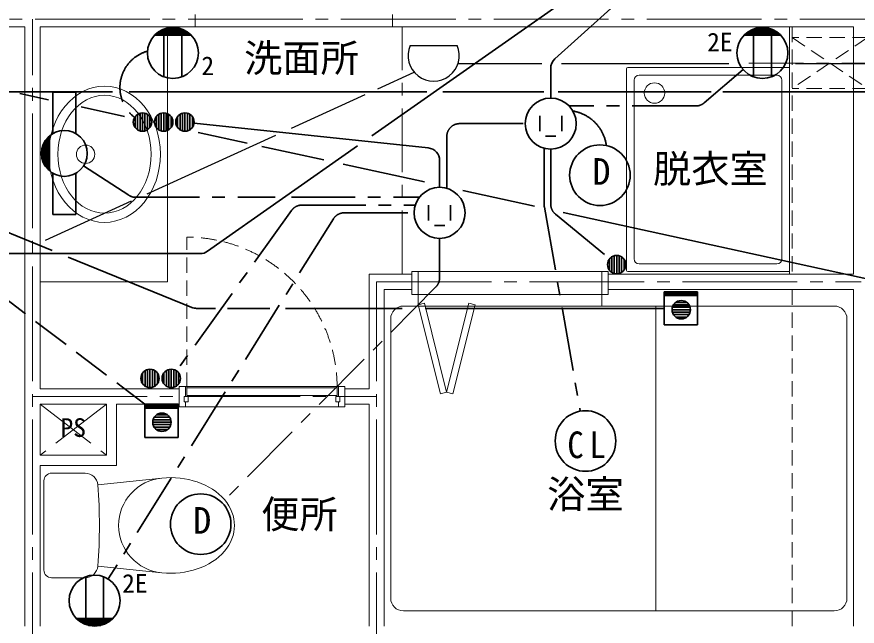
# Model space of a CAD drawing. Units: millimetres at full size, sheet at 1:50; details may follow other scales. Extents: x -9674 to 9699, y -6794 to 6791.
# Drawn here: x -1414 to 1882, y -2247 to 142 of the extents above; entities that cross this region are included whole.
import ezdxf
from ezdxf.enums import TextEntityAlignment as Align

# ---------------------------------------------------------------- set-up
doc = ezdxf.new("R2010")
doc.units = ezdxf.units.MM
doc.header["$LTSCALE"] = 50
for name, pattern in [('CHAIN1', [8, 5, -1, 1, -1]), ('CHAIN2', [12, 9, -1, 1, -1]), ('DASHED1', [1.8, 1.2, -0.6]), ('DASHED3', [4, 3, -1])]:
    doc.linetypes.add(name, pattern=pattern)
for name, color, linetype, lineweight in [('1-0_芯', 134, 'CHAIN2', 9), ('1-2_間仕切', 134, 'Continuous', 9), ('1-3_建具', 134, 'Continuous', 9), ('1-5_設備', 134, 'Continuous', 9), ('1-7_その他', 134, 'DASHED1', 9), ('1-C_梁', 134, 'DASHED1', 9), ('1-D_記号', 134, 'CHAIN1', 9), ('2-0_芯', 2, 'Continuous', 35), ('2-E', 2, 'Continuous', 35), ('3-3', 1, 'Continuous', 25), ('3-E', 3, 'Continuous', 35)]:
    doc.layers.add(name, color=color, linetype=linetype, lineweight=lineweight)
doc.layers.add('1-A_文字', color=134, linetype='Continuous')
doc.styles.add('ＭＳ ゴシック', font='')
doc.styles.get('ＭＳ ゴシック').set_extended_font_data('MS Gothic')

msp = doc.modelspace()

# ---------------------------------------------------------------- linework, layer by layer
at = {"layer": '1-0_芯'}
for p, q in [((-8542.71, 132.91), (8067.29, 132.91)), ((-1352.71, -3087.09), (-1352.71, 132.91)), ((-2.71, -897.09), (1897.29, -897.09)), ((-2.71, -3087.09), (-2.71, -897.09)), ((-1352.71, -1347.09), (-2.71, -1347.09))]:
    msp.add_line(p, q, dxfattribs=at)
at = {"layer": '1-2_間仕切'}
for p, q in [((-715.21, 150.41), (-715.21, 102.91)), ((59.79, 150.41), (59.79, 102.91)), ((-2392.71, 102.91), (-1382.71, 102.91)), ((-1382.71, -2247.09), (-1382.71, 102.91)), ((-1322.71, -1317.09), (-1322.71, 102.91)), ((-1322.71, 102.91), (-715.21, 102.91)), ((59.79, 102.91), (1867.29, 102.91)), ((1867.29, 102.91), (1867.29, -867.09)), ((-32.71, -1317.09), (-32.71, -867.09)), ((-32.71, -867.09), (135.29, -867.09)), ((905.29, -867.09), (1867.29, -867.09)), ((27.29, -2247.09), (27.29, -927.09)), ((27.29, -927.09), (135.29, -927.09)), ((905.29, -927.09), (1867.29, -927.09)), ((1867.29, -927.09), (1867.29, -2247.09)), ((-1322.71, -1317.09), (-777.71, -1317.09)), ((-152.71, -1307.09), (-752.71, -1307.09)), ((-127.71, -1317.09), (-32.71, -1317.09)), ((-1322.71, -1577.09), (-1322.71, -1377.09)), ((-1322.71, -1377.09), (-1062.71, -1377.09)), ((-1062.71, -1577.09), (-1062.71, -1377.09)), ((-1022.71, -1617.09), (-1022.71, -1377.09)), ((-1022.71, -1377.09), (-777.71, -1377.09)), ((-127.71, -1377.09), (-32.71, -1377.09)), ((-32.71, -2247.09), (-32.71, -1377.09)), ((-1062.71, -1577.09), (-1322.71, -1577.09)), ((-1022.71, -1617.09), (-1322.71, -1617.09)), ((-1322.71, -2247.09), (-1322.71, -1617.09))]:
    msp.add_line(p, q, dxfattribs=at)
at = {"layer": '1-3_建具'}
for p, q in [((59.79, 102.91), (-715.21, 102.91)), ((135.29, -947.09), (135.29, -857.09)), ((160.29, -857.09), (135.29, -857.09)), ((160.29, -857.09), (160.29, -947.09)), ((880.29, -857.09), (160.29, -857.09)), ((880.29, -947.09), (880.29, -857.09)), ((905.29, -857.09), (880.29, -857.09)), ((905.29, -857.09), (905.29, -947.09)), ((160.29, -947.09), (135.29, -947.09)), ((880.29, -947.09), (160.29, -947.09)), ((905.29, -947.09), (880.29, -947.09)), ((184.54, -981.02), (160.29, -987.09)), ((271.85, -1330.27), (184.54, -981.02)), ((271.85, -1330.27), (359.17, -981.02)), ((359.17, -981.02), (383.42, -987.09)), ((-777.71, -1307.09), (-777.71, -1387.09)), ((-752.71, -1307.09), (-777.71, -1307.09)), ((-752.71, -1347.09), (-752.71, -1307.09)), ((-747.71, -1342.09), (-747.71, -1312.09)), ((-747.71, -1312.09), (-157.71, -1312.09)), ((-157.71, -1312.09), (-157.71, -1342.09)), ((-127.71, -1307.09), (-152.71, -1307.09)), ((-152.71, -1347.09), (-152.71, -1307.09)), ((-127.71, -1307.09), (-127.71, -1387.09)), ((-757.71, -1347.09), (-757.71, -1367.09)), ((-742.71, -1347.09), (-757.71, -1347.09)), ((-157.71, -1342.09), (-747.71, -1342.09)), ((-742.71, -1367.09), (-742.71, -1347.09)), ((-162.71, -1347.09), (-162.71, -1367.09)), ((271.85, -1330.27), (247.6, -1336.34)), ((271.85, -1330.27), (296.11, -1336.34)), ((-757.71, -1367.09), (-742.71, -1367.09)), ((-752.71, -1387.09), (-752.71, -1367.09)), ((-162.71, -1367.09), (-147.71, -1367.09)), ((-152.71, -1387.09), (-152.71, -1367.09)), ((-752.71, -1387.09), (-777.71, -1387.09)), ((-752.71, -1387.09), (-152.71, -1387.09)), ((-127.71, -1387.09), (-152.71, -1387.09))]:
    msp.add_line(p, q, dxfattribs=at)
at = {"layer": '1-3_建具', "linetype": 'DASHED1'}
msp.add_line((-747.71, -1312.09), (-747.71, -722.09), dxfattribs=at)
at = {"layer": '1-3_建具'}
msp.add_lwpolyline([(-147.71, -1367.09), (-147.71, -1347.09), (-162.71, -1347.09)], dxfattribs=at)
at = {"layer": '1-3_建具', "linetype": 'DASHED1'}
msp.add_arc((-747.71, -1312.09), 590, 0, 90, dxfattribs=at)
at = {"layer": '1-5_設備'}
for p, q in [((1617.29, 102.91), (1617.29, -867.09)), ((977.29, -852.09), (977.29, -62.09)), ((982.29, -57.09), (1617.29, -57.09)), ((1027.29, -87.09), (1567.29, -87.09)), ((1007.29, -807.09), (1007.29, -107.09)), ((1587.29, -807.09), (1587.29, -107.09)), ((1617.29, -857.09), (982.29, -857.09)), ((1567.29, -827.09), (1027.29, -827.09)), ((160.29, -947.09), (160.29, -992.09)), ((880.29, -947.09), (880.29, -992.09)), ((160.29, -987.09), (247.6, -1336.34)), ((383.42, -987.09), (296.11, -1336.34)), ((102.29, -992.09), (1792.29, -992.09)), ((1092.29, -992.09), (1092.29, -2187.09)), ((52.29, -1042.09), (52.29, -2137.09)), ((1842.29, -2137.09), (1842.29, -1042.09)), ((-1277.71, -1647.09), (-1146.47, -1647.09)), ((-1307.71, -1677.09), (-1307.71, -2027.09)), ((-1096.63, -1693.09), (-845.56, -1666.44)), ((-1096.63, -2011.08), (-845.56, -2037.74)), ((-1277.71, -2057.09), (-1146.47, -2057.09)), ((1792.29, -2187.09), (102.29, -2187.09))]:
    msp.add_line(p, q, dxfattribs=at)
msp.add_lwpolyline([(-1322.71, -897.09), (-822.71, -897.09), (-822.71, 102.91)], dxfattribs=at)
for centre, radius in [((1087.29, -157.09), 40), ((-1144.47, -397.09), 36)]:
    msp.add_circle(centre, radius, dxfattribs=at)
for centre, radius, start, end in [((982.29, -62.09), 5, 90, 180), ((1027.29, -107.09), 20, 90, 180), ((1567.29, -107.09), 20, 0, 90), ((1027.29, -807.09), 20, 180, 270), ((1567.29, -807.09), 20, 270, 0), ((982.29, -852.09), 5, 180, 270), ((102.29, -1042.09), 50, 90, 180), ((1792.29, -1042.09), 50, 0, 90), ((-1277.71, -1677.09), 30, 90, 180), ((-1146.47, -1697.09), 50, 4.58409, 90), ((-828.44, -1852.09), 186.44, 95.26901, 264.731), ((-3079.65, -1852.09), 1989.39, 355.41592, 4.58409), ((-1277.71, -2027.09), 30, 180, 270), ((-1146.47, -2007.09), 50, 270, 355.41592), ((102.29, -2137.09), 50, 180, 270), ((1792.29, -2137.09), 50, 270, 0)]:
    msp.add_arc(centre, radius, start, end, dxfattribs=at)
for major_axis, ratio in [((0, 267), 0.8202), ((0, 231), 0.7922)]:
    msp.add_ellipse((-1070.07, -397.09), major_axis=major_axis, ratio=ratio, dxfattribs=at)
msp.add_ellipse((-810.52, -1852.09), major_axis=(250, 0), ratio=0.75, start_param=4.5717765, end_param=7.9945944, dxfattribs=at)
at = {"layer": '1-7_その他'}
for p, q in [((1923.29, 60.51), (1627.29, 60.51)), ((1627.29, 60.51), (1923.29, -139.49)), ((1923.29, 60.51), (1627.29, -139.49)), ((1923.29, -139.49), (1627.29, -139.49))]:
    msp.add_line(p, q, dxfattribs=at)
at = {"layer": '1-7_その他', "linetype": 'CHAIN1'}
for p, q in [((2072.29, -39.49), (1457.29, -39.49)), ((-1322.71, -1377.09), (-1062.71, -1577.09)), ((-1062.71, -1377.09), (-1322.71, -1577.09))]:
    msp.add_line(p, q, dxfattribs=at)
at = {"layer": '1-C_梁'}
for p, q in [((1627.29, 102.91), (1627.29, -867.09)), ((1627.29, -927.09), (1627.29, -2247.09))]:
    msp.add_line(p, q, dxfattribs=at)
at = {"layer": '1-D_記号'}
msp.add_line((97.29, -867.09), (97.29, 102.91), dxfattribs=at)
at = {"layer": '2-0_芯'}
for p, q in [((-21.37, -325.05), (1483.26, 730.33)), ((696.54, -23.13), (1483.26, 685.49)), ((-730.6, 70.11), (-873.43, 70.11)), ((-733.67, 73.12), (-870.36, 73.12)), ((-740.71, 79.12), (-863.33, 79.12)), ((-749.34, 85.12), (-854.7, 85.12)), ((-760.55, 91.12), (-843.48, 91.12)), ((-837.02, 93.8), (-837.02, -93.6)), ((-777.7, 97.12), (-826.34, 97.12)), ((-767.02, 93.8), (-767.02, -93.6)), ((1582.09, 70.11), (1439.26, 70.11)), ((1579.02, 73.12), (1442.33, 73.12)), ((1571.98, 79.12), (1449.36, 79.12)), ((1563.35, 85.12), (1457.99, 85.12)), ((1552.14, 91.12), (1469.21, 91.12)), ((1475.67, 93.8), (1475.67, -93.6)), ((1534.99, 97.12), (1486.35, 97.12)), ((1545.67, 93.8), (1545.67, -93.6)), ((680.01, -60.28), (680.01, -177.07)), ((-950.07, -249.46), (-950.07, -292.67)), ((-940.47, -240.61), (-940.47, -301.53)), ((-930.86, -236.36), (-930.86, -305.77)), ((-921.26, -235.06), (-921.26, -307.07)), ((-911.66, -236.36), (-911.66, -305.77)), ((-902.06, -240.61), (-902.06, -301.53)), ((-892.46, -249.46), (-892.46, -292.67)), ((-866.72, -249.46), (-866.72, -292.67)), ((-857.12, -240.61), (-857.12, -301.53)), ((-847.51, -236.36), (-847.51, -305.77)), ((-837.91, -235.06), (-837.91, -307.07)), ((-828.31, -236.36), (-828.31, -305.77)), ((-818.71, -240.61), (-818.71, -301.53)), ((-809.11, -249.46), (-809.11, -292.67)), ((-783.37, -249.46), (-783.37, -292.67)), ((-773.77, -240.61), (-773.77, -301.53)), ((-764.17, -236.36), (-764.17, -305.77)), ((-754.56, -235.06), (-754.56, -307.07)), ((-744.96, -236.36), (-744.96, -305.77)), ((-735.36, -240.61), (-735.36, -301.53)), ((-725.76, -249.46), (-725.76, -292.67)), ((199.58, -372.03), (-718.76, -274.86)), ((-1289.63, -459.22), (-1289.63, -328.3)), ((-1286.63, -461.93), (-1286.63, -325.59)), ((-1307.63, -435.43), (-1307.63, -352.3)), ((-1301.64, -445.32), (-1301.64, -342.2)), ((-1295.63, -452.98), (-1295.63, -334.53)), ((-1313.63, -421.02), (-1313.63, -366.5)), ((-666.27, -777.4), (-77.34, -364.31)), ((244.31, -421.75), (244.31, -526.69)), ((-1272.85, -633.81), (-1272.85, -471.72)), ((-1182.83, -471.72), (-1182.83, -633.81)), ((-1182.83, -633.81), (-1272.85, -633.81)), ((-694.99, -786.46), (-2807.65, -786.46)), ((910.18, -807.84), (910.18, -851.04)), ((919.78, -798.98), (919.78, -859.9)), ((929.38, -794.74), (929.38, -864.14)), ((938.98, -793.43), (938.98, -865.45)), ((948.59, -794.74), (948.59, -864.14)), ((958.19, -798.98), (958.19, -859.9)), ((967.79, -807.84), (967.79, -851.04)), ((-911.05, -1245.35), (-911.05, -1306.27)), ((-901.45, -1241.1), (-901.45, -1310.51)), ((-891.85, -1239.8), (-891.85, -1311.82)), ((-882.24, -1241.1), (-882.24, -1310.51)), ((-872.64, -1245.35), (-872.64, -1306.27)), ((-827.7, -1245.35), (-827.7, -1306.27)), ((-818.1, -1241.1), (-818.1, -1310.51)), ((-808.5, -1239.8), (-808.5, -1311.82)), ((-798.89, -1241.1), (-798.89, -1310.51)), ((-789.29, -1245.35), (-789.29, -1306.27)), ((-920.65, -1254.2), (-920.65, -1297.41)), ((-863.04, -1254.2), (-863.04, -1297.41)), ((-837.3, -1254.2), (-837.3, -1297.41)), ((-779.69, -1254.2), (-779.69, -1297.41)), ((-1144.03, -2240.46), (-1144.03, -2053.07)), ((-1074.03, -2240.46), (-1074.03, -2053.07)), ((-1037.61, -2216.78), (-1180.44, -2216.78)), ((-1040.68, -2219.79), (-1177.37, -2219.79)), ((-1047.72, -2225.79), (-1170.34, -2225.79)), ((-1056.35, -2231.79), (-1161.7, -2231.79)), ((-1067.56, -2237.79), (-1150.49, -2237.79)), ((-1084.7, -2243.79), (-1133.35, -2243.79))]:
    msp.add_line(p, q, dxfattribs=at)
at = {"layer": '2-0_芯', "linetype": 'CHAIN1'}
for p, q in [((1281.86, -195.84), (1434.7, -64.96)), ((1249.34, -207.86), (752.19, -207.86)), ((322.6, -277.07), (580.01, -277.07)), ((272.6, -327.07), (272.6, -530.78)), ((654.5, -595.53), (654.5, -373.75)), ((680.01, -592.75), (680.01, -377.06)), ((-975.12, -557.81), (-1152.34, -442.77)), ((-947.9, -565.87), (-401.12, -565.87)), ((-337.15, -565.87), (164.94, -565.87)), ((-336.42, -617.15), (-787.52, -1246.54)), ((-295.78, -596.28), (149.06, -596.28)), ((655.25, -604.19), (795.97, -1404.08)), ((-172.46, -650.16), (-1055.97, -2061.98)), ((-130.08, -626.69), (144.32, -626.69)), ((698.24, -631.36), (911.18, -806.56)), ((244.31, -881.41), (244.31, -726.68)), ((229.81, -916.62), (-609.39, -1762.67))]:
    msp.add_line(p, q, dxfattribs=at)
at = {"layer": '2-0_芯'}
msp.add_lwpolyline([(-1272.85, -315.8), (-1272.85, -153.71), (-1182.83, -153.71), (-1182.83, -315.8)], dxfattribs=at)
for centre, radius in [((-802.02, 0.1), 100.02), ((1510.67, 0.1), 100.02), ((680.01, -277.07), 100), ((-921.26, -271.07), 36.01), ((-837.91, -271.07), 36.01), ((-754.56, -271.07), 36.01), ((-1227.84, -393.76), 90.02), ((244.31, -626.69), 100), ((938.98, -829.44), 36.01), ((-891.85, -1275.81), 36.01), ((-808.5, -1275.81), 36.01), ((-1109.03, -2146.77), 100.02)]:
    msp.add_circle(centre, radius, dxfattribs=at)
at = {"layer": '2-0_芯', "linetype": 'CHAIN1'}
for centre, radius, start, end in [((-861.64, -135.48), 148.11, 105.72973, 232.29939), ((1249.34, -157.86), 50, 270, 310.57453), ((741.36, -383.63), 158.1, 7.48299, 80.7004), ((322.6, -327.07), 50, 90, 180), ((-947.9, -515.87), 50, 237.01193, 270), ((730.01, -592.75), 50, 180, 230.55299), ((-295.78, -646.28), 50, 90, 144.36985), ((704.5, -595.53), 50, 180, 189.97717), ((-130.08, -676.69), 50, 90, 147.96194), ((194.31, -881.41), 50, 315.23301, 360)]:
    msp.add_arc(centre, radius, start, end, dxfattribs=at)
at = {"layer": '2-0_芯'}
for centre, start, end in [((730.01, -60.28), 132.01048, 180), ((194.31, -421.75), 0, 83.95974), ((-694.99, -736.46), 270, 305.04672)]:
    msp.add_arc(centre, 50, start, end, dxfattribs=at)
at = {"layer": '2-E'}
for p, q in [((636.93, -247.07), (636.93, -307.07)), ((723.08, -247.07), (723.08, -307.07)), ((700.01, -326.4), (660.01, -326.4)), ((201.24, -596.69), (201.24, -656.69)), ((287.39, -596.69), (287.39, -656.69)), ((264.31, -676.02), (224.31, -676.02))]:
    msp.add_line(p, q, dxfattribs=at)
for centre in [(873.13, -479.15), (816.54, -1521.06), (-693.03, -1847)]:
    msp.add_circle(centre, 118.77, dxfattribs=at)
at = {"layer": '3-3'}
for p, q in [((129.24, 29), (312.61, 29)), ((316.34, -41.01), (645.73, -41.01)), ((722.54, -41.01), (1378.55, -41.01)), ((1640.12, -41.01), (2190.51, -41.01)), ((1.73, -140.69), (144.64, -75.7)), ((-337.36, -294.89), (-47.27, -162.98)), ((-902.6, -551.94), (-398.56, -322.73)), ((-1302.21, -733.66), (-964.31, -580))]:
    msp.add_line(p, q, dxfattribs=at)
msp.add_arc((220.92, -11), 100.03, 156.4305, 23.56947, dxfattribs=at)
at = {"layer": '3-E'}
for p, q in [((-1038.55, -151.8), (-1582.19, -151.8)), ((-1290.19, -183.32), (-1402.73, -158.71)), ((194.17, -151.8), (-973.5, -151.8)), ((653.59, -151.8), (256.91, -151.8)), ((1309.54, -151.8), (708.95, -151.8)), ((3782.99, -151.8), (1355.67, -151.8)), ((-991.41, -248.65), (-1162.32, -211.28)), ((-510.4, -353.83), (-703.01, -311.71)), ((-209.97, -419.52), (-452.83, -366.41)), ((184.66, -505.81), (-134.31, -436.06)), ((-1802.96, -559.66), (-1275.94, -774.29)), ((616.35, -600.2), (335.36, -538.76)), ((5695.41, -1710.79), (729.56, -624.95)), ((-1212.28, -800.21), (-727.79, -997.52)), ((1125.23, -936.22), (1125.23, -1066.22)), ((1255.23, -936.22), (1125.23, -936.22)), ((1255.23, -941.22), (1125.23, -941.22)), ((1255.23, -946.22), (1125.23, -946.22)), ((1255.23, -951.22), (1125.23, -951.22)), ((1255.23, -1066.22), (1255.23, -936.22)), ((1161.61, -987.4), (1222.53, -987.4)), ((1170.47, -977.79), (1213.68, -977.79)), ((-708.93, -1001.22), (-634.46, -1001.22)), ((-588.33, -1001.22), (-421.33, -1001.22)), ((-360.44, -1001.22), (97.22, -1001.22)), ((187.64, -1001.22), (1125.23, -1001.22)), ((1156.07, -1006.6), (1228.08, -1006.6)), ((1157.37, -997), (1226.78, -997)), ((1157.37, -1016.2), (1226.78, -1016.2)), ((1161.61, -1025.8), (1222.53, -1025.8)), ((1170.47, -1035.41), (1213.68, -1035.41)), ((1125.23, -1066.22), (1255.23, -1066.22)), ((-911.98, -1377.01), (-911.98, -1507.01)), ((-781.98, -1377.01), (-911.98, -1377.01)), ((-781.98, -1382.01), (-911.98, -1382.01)), ((-781.98, -1507.01), (-781.98, -1377.01)), ((-781.98, -1387.01), (-911.98, -1387.01)), ((-781.98, -1392.01), (-911.98, -1392.01)), ((-881.14, -1447.4), (-809.13, -1447.4)), ((-879.84, -1437.79), (-810.43, -1437.79)), ((-875.6, -1428.19), (-814.68, -1428.19)), ((-866.74, -1418.59), (-823.53, -1418.59)), ((-879.84, -1457), (-810.43, -1457)), ((-875.6, -1466.6), (-814.68, -1466.6)), ((-866.74, -1476.2), (-823.53, -1476.2)), ((-911.98, -1507.01), (-781.98, -1507.01))]:
    msp.add_line(p, q, dxfattribs=at)
at = {"layer": '3-E', "linetype": 'DASHED3'}
msp.add_line((-1659.78, -810.77), (-911.98, -1377.01), dxfattribs=at)
at = {"layer": '3-E'}
for centre in [(1192.07, -1006.6), (-845.14, -1447.4)]:
    msp.add_circle(centre, 36.01, dxfattribs=at)
msp.add_arc((-708.93, -951.22), 50, 247.84099, 270, dxfattribs=at)

# ---------------------------------------------------------------- texts
at = {"layer": '1-A_文字', "style": 'ＭＳ ゴシック'}
for s, height, p in [('洗面所', 110, (-522.77, -107.83)), ('脱衣室', 110, (1081.37, -542.36)), ('PS', 73.31, (-1242.71, -1527.09)), ('浴室', 110, (666.42, -1817.55)), ('便所', 110, (-455.43, -1896.19))]:
    msp.add_text(s, height=height, dxfattribs=at).set_placement(p, align=Align.BOTTOM_LEFT)
at = {"layer": '2-0_芯', "color": 7, "style": 'ＭＳ ゴシック'}
for s, p in [('2E', (1293.74, -16.01)), ('2', (-690.28, -108.95)), ('2E', (-1001.08, -2138))]:
    msp.add_text(s, height=73.31, dxfattribs=at).set_placement(p, align=Align.BOTTOM_LEFT)
at = {"layer": '2-E', "color": 7, "style": 'ＭＳ ゴシック'}
for p in [(843.61, -548.06), (-722.55, -1915.9)]:
    msp.add_text('D', height=104.5, dxfattribs=at).set_placement(p, align=Align.BOTTOM_LEFT)
at = {"layer": '2-E', "color": 7, "insert": (745.46, -1589.96), "char_height": 104.5, "attachment_point": 7, "style": 'ＭＳ ゴシック'}
msp.add_mtext('\\T1.36;\\W0.9;CL', dxfattribs=at)

doc.saveas('drawing.dxf')
